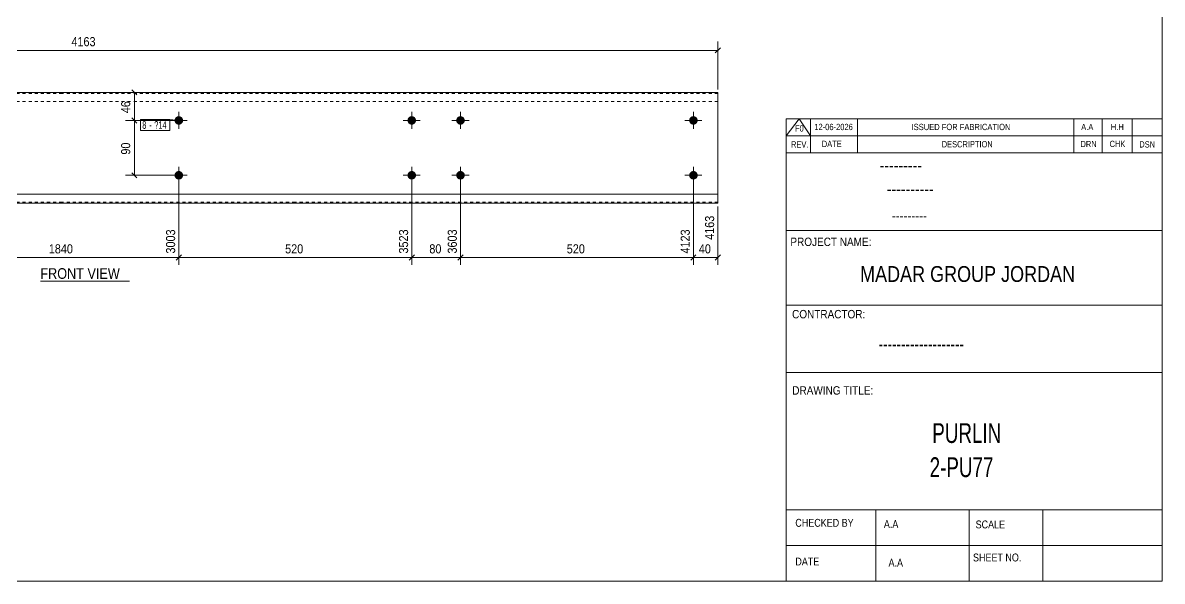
# Model space of a CAD drawing. Header units: millimetres. Extents: x 2 to 579, y 1 to 405.
# Drawn here: x 204.9 to 579, y 5 to 188.3 of the extents above; entities that cross this region are included whole.
import ezdxf

# ---------------------------------------------------------------- set-up
doc = ezdxf.new("R2010")
doc.units = ezdxf.units.MM
doc.linetypes.add('XKITLINE00', pattern=[0])
doc.linetypes.add('XKITLINE01', pattern=[4, 1, -1, 1, -1])
for name, color, linetype, lineweight in [('Bolt', 3, 'Continuous', 0), ('BoltMark', 7, 'Continuous', 0), ('Dimensions', 7, 'Continuous', 0), ('DrawingSheet', 5, 'Continuous', 0), ('OtherObjectType', 7, 'Continuous', 0), ('Part', 2, 'Continuous', 0)]:
    doc.layers.add(name, color=color, linetype=linetype, lineweight=lineweight)
doc.styles.add('@ARIAL_UNICODE_MS_BOLD', font='ARIAL.TTF')
doc.styles.add('ARIAL', font='ARIAL.TTF')
doc.styles.add('ARIAL_NARROW', font='ARIALN.TTF')
doc.styles.add('COMIC_SANS_MS_BOLD', font='COMICBD.TTF')
doc.styles.add('SWIS721_EX_BT', font='ARIAL.TTF')
doc.styles.add('SWISSE', font='ARIAL.TTF')

# ---------------------------------------------------------------- blocks, each defined once
blk = doc.blocks.new('*A3')
at = {"layer": 'Bolt'}
for points in [[(333.99, 156.2), (333.99, 156.17), (333.98, 156.13), (333.98, 156.1), (333.98, 156.06), (333.97, 156.03), (333.97, 156), (333.96, 155.96), (333.95, 155.93), (333.95, 155.9), (333.94, 155.86), (333.93, 155.83), (333.92, 155.8), (333.91, 155.76), (333.89, 155.73), (333.88, 155.7), (333.87, 155.67), (333.85, 155.64), (333.84, 155.61), (333.82, 155.58), (333.81, 155.55), (333.79, 155.52), (333.77, 155.49), (333.75, 155.46), (333.73, 155.43), (333.71, 155.4), (333.69, 155.37), (333.67, 155.35), (333.65, 155.32), (333.62, 155.3), (333.6, 155.27), (333.58, 155.25), (333.55, 155.22), (333.53, 155.2), (333.5, 155.18), (333.48, 155.15), (333.45, 155.13), (333.42, 155.11), (333.39, 155.09), (333.37, 155.07), (333.34, 155.05), (333.31, 155.03), (333.28, 155.02), (333.25, 155), (333.22, 154.99), (333.19, 154.97), (333.15, 154.96), (333.12, 154.94), (333.09, 154.93), (333.06, 154.92), (333.03, 154.91), (332.99, 154.9), (332.96, 154.89), (332.93, 154.88), (332.89, 154.87), (332.86, 154.86), (332.83, 154.86), (332.79, 154.85), (332.76, 154.85), (332.72, 154.84), (332.69, 154.84), (332.66, 154.84), (332.62, 154.84), (332.59, 154.84), (332.55, 154.84), (332.52, 154.84), (332.48, 154.84), (332.45, 154.84), (332.42, 154.85), (332.38, 154.85), (332.35, 154.86), (332.31, 154.86), (332.28, 154.87), (332.25, 154.88), (332.21, 154.89), (332.18, 154.9), (332.15, 154.91), (332.12, 154.92), (332.08, 154.93), (332.05, 154.94), (332.02, 154.96), (331.99, 154.97), (331.96, 154.99), (331.93, 155), (331.9, 155.02), (331.87, 155.03), (331.84, 155.05), (331.81, 155.07), (331.78, 155.09), (331.75, 155.11), (331.73, 155.13), (331.7, 155.15), (331.67, 155.18), (331.65, 155.2), (331.62, 155.22), (331.6, 155.25), (331.57, 155.27), (331.55, 155.3), (331.53, 155.32), (331.51, 155.35), (331.48, 155.37), (331.46, 155.4), (331.44, 155.43), (331.42, 155.46), (331.4, 155.49), (331.39, 155.52), (331.37, 155.55), (331.35, 155.58), (331.34, 155.61), (331.32, 155.64), (331.31, 155.67), (331.29, 155.7), (331.28, 155.73), (331.27, 155.76), (331.26, 155.8), (331.25, 155.83), (331.24, 155.86), (331.23, 155.9), (331.22, 155.93), (331.21, 155.96), (331.21, 156), (331.2, 156.03), (331.2, 156.06), (331.19, 156.1), (331.19, 156.13), (331.19, 156.17), (331.19, 156.2), (331.19, 156.24), (331.19, 156.27), (331.19, 156.3), (331.19, 156.34), (331.19, 156.37), (331.2, 156.41), (331.2, 156.44), (331.21, 156.48), (331.21, 156.51), (331.22, 156.54), (331.23, 156.58), (331.24, 156.61), (331.25, 156.64), (331.26, 156.67), (331.27, 156.71), (331.28, 156.74), (331.29, 156.77), (331.31, 156.8), (331.32, 156.83), (331.34, 156.87), (331.35, 156.9), (331.37, 156.93), (331.39, 156.96), (331.4, 156.98), (331.42, 157.01), (331.44, 157.04), (331.46, 157.07), (331.48, 157.1), (331.51, 157.12), (331.53, 157.15), (331.55, 157.18), (331.57, 157.2), (331.6, 157.23), (331.62, 157.25), (331.65, 157.27), (331.67, 157.3), (331.7, 157.32), (331.73, 157.34), (331.75, 157.36), (331.78, 157.38), (331.81, 157.4), (331.84, 157.42), (331.87, 157.44), (331.9, 157.45), (331.93, 157.47), (331.96, 157.49), (331.99, 157.5), (332.02, 157.52), (332.05, 157.53), (332.08, 157.54), (332.12, 157.55), (332.15, 157.57), (332.18, 157.58), (332.21, 157.59), (332.25, 157.59), (332.28, 157.6), (332.31, 157.61), (332.35, 157.62), (332.38, 157.62), (332.42, 157.63), (332.45, 157.63), (332.48, 157.63), (332.52, 157.63), (332.55, 157.64), (332.59, 157.64), (332.62, 157.64), (332.66, 157.63), (332.69, 157.63), (332.72, 157.63), (332.76, 157.63), (332.79, 157.62), (332.83, 157.62), (332.86, 157.61), (332.89, 157.6), (332.93, 157.59), (332.96, 157.59), (332.99, 157.58), (333.03, 157.57), (333.06, 157.55), (333.09, 157.54), (333.12, 157.53), (333.15, 157.52), (333.19, 157.5), (333.22, 157.49), (333.25, 157.47), (333.28, 157.45), (333.31, 157.44), (333.34, 157.42), (333.37, 157.4), (333.39, 157.38), (333.42, 157.36), (333.45, 157.34), (333.48, 157.32), (333.5, 157.3), (333.53, 157.27), (333.55, 157.25), (333.58, 157.23), (333.6, 157.2), (333.62, 157.18), (333.65, 157.15), (333.67, 157.12), (333.69, 157.1), (333.71, 157.07), (333.73, 157.04), (333.75, 157.01), (333.77, 156.98), (333.79, 156.96), (333.81, 156.93), (333.82, 156.9), (333.84, 156.87), (333.85, 156.83), (333.87, 156.8), (333.88, 156.77), (333.89, 156.74), (333.91, 156.71), (333.92, 156.67), (333.93, 156.64), (333.94, 156.61), (333.95, 156.58), (333.95, 156.54), (333.96, 156.51), (333.97, 156.48), (333.97, 156.44), (333.98, 156.41), (333.98, 156.37), (333.98, 156.34), (333.99, 156.3), (333.99, 156.27), (333.99, 156.24)], [(349.99, 156.2), (349.99, 156.17), (349.98, 156.13), (349.98, 156.1), (349.98, 156.06), (349.97, 156.03), (349.97, 156), (349.96, 155.96), (349.95, 155.93), (349.95, 155.9), (349.94, 155.86), (349.93, 155.83), (349.92, 155.8), (349.91, 155.76), (349.89, 155.73), (349.88, 155.7), (349.87, 155.67), (349.85, 155.64), (349.84, 155.61), (349.82, 155.58), (349.81, 155.55), (349.79, 155.52), (349.77, 155.49), (349.75, 155.46), (349.73, 155.43), (349.71, 155.4), (349.69, 155.37), (349.67, 155.35), (349.65, 155.32), (349.62, 155.3), (349.6, 155.27), (349.58, 155.25), (349.55, 155.22), (349.53, 155.2), (349.5, 155.18), (349.48, 155.15), (349.45, 155.13), (349.42, 155.11), (349.39, 155.09), (349.37, 155.07), (349.34, 155.05), (349.31, 155.03), (349.28, 155.02), (349.25, 155), (349.22, 154.99), (349.19, 154.97), (349.15, 154.96), (349.12, 154.94), (349.09, 154.93), (349.06, 154.92), (349.03, 154.91), (348.99, 154.9), (348.96, 154.89), (348.93, 154.88), (348.89, 154.87), (348.86, 154.86), (348.83, 154.86), (348.79, 154.85), (348.76, 154.85), (348.72, 154.84), (348.69, 154.84), (348.66, 154.84), (348.62, 154.84), (348.59, 154.84), (348.55, 154.84), (348.52, 154.84), (348.48, 154.84), (348.45, 154.84), (348.42, 154.85), (348.38, 154.85), (348.35, 154.86), (348.31, 154.86), (348.28, 154.87), (348.25, 154.88), (348.21, 154.89), (348.18, 154.9), (348.15, 154.91), (348.12, 154.92), (348.08, 154.93), (348.05, 154.94), (348.02, 154.96), (347.99, 154.97), (347.96, 154.99), (347.93, 155), (347.9, 155.02), (347.87, 155.03), (347.84, 155.05), (347.81, 155.07), (347.78, 155.09), (347.75, 155.11), (347.73, 155.13), (347.7, 155.15), (347.67, 155.18), (347.65, 155.2), (347.62, 155.22), (347.6, 155.25), (347.57, 155.27), (347.55, 155.3), (347.53, 155.32), (347.51, 155.35), (347.48, 155.37), (347.46, 155.4), (347.44, 155.43), (347.42, 155.46), (347.4, 155.49), (347.39, 155.52), (347.37, 155.55), (347.35, 155.58), (347.34, 155.61), (347.32, 155.64), (347.31, 155.67), (347.29, 155.7), (347.28, 155.73), (347.27, 155.76), (347.26, 155.8), (347.25, 155.83), (347.24, 155.86), (347.23, 155.9), (347.22, 155.93), (347.21, 155.96), (347.21, 156), (347.2, 156.03), (347.2, 156.06), (347.19, 156.1), (347.19, 156.13), (347.19, 156.17), (347.19, 156.2), (347.19, 156.24), (347.19, 156.27), (347.19, 156.3), (347.19, 156.34), (347.19, 156.37), (347.2, 156.41), (347.2, 156.44), (347.21, 156.48), (347.21, 156.51), (347.22, 156.54), (347.23, 156.58), (347.24, 156.61), (347.25, 156.64), (347.26, 156.67), (347.27, 156.71), (347.28, 156.74), (347.29, 156.77), (347.31, 156.8), (347.32, 156.83), (347.34, 156.87), (347.35, 156.9), (347.37, 156.93), (347.39, 156.96), (347.4, 156.98), (347.42, 157.01), (347.44, 157.04), (347.46, 157.07), (347.48, 157.1), (347.51, 157.12), (347.53, 157.15), (347.55, 157.18), (347.57, 157.2), (347.6, 157.23), (347.62, 157.25), (347.65, 157.27), (347.67, 157.3), (347.7, 157.32), (347.73, 157.34), (347.75, 157.36), (347.78, 157.38), (347.81, 157.4), (347.84, 157.42), (347.87, 157.44), (347.9, 157.45), (347.93, 157.47), (347.96, 157.49), (347.99, 157.5), (348.02, 157.52), (348.05, 157.53), (348.08, 157.54), (348.12, 157.55), (348.15, 157.57), (348.18, 157.58), (348.21, 157.59), (348.25, 157.59), (348.28, 157.6), (348.31, 157.61), (348.35, 157.62), (348.38, 157.62), (348.42, 157.63), (348.45, 157.63), (348.48, 157.63), (348.52, 157.63), (348.55, 157.64), (348.59, 157.64), (348.62, 157.64), (348.66, 157.63), (348.69, 157.63), (348.72, 157.63), (348.76, 157.63), (348.79, 157.62), (348.83, 157.62), (348.86, 157.61), (348.89, 157.6), (348.93, 157.59), (348.96, 157.59), (348.99, 157.58), (349.03, 157.57), (349.06, 157.55), (349.09, 157.54), (349.12, 157.53), (349.15, 157.52), (349.19, 157.5), (349.22, 157.49), (349.25, 157.47), (349.28, 157.45), (349.31, 157.44), (349.34, 157.42), (349.37, 157.4), (349.39, 157.38), (349.42, 157.36), (349.45, 157.34), (349.48, 157.32), (349.5, 157.3), (349.53, 157.27), (349.55, 157.25), (349.58, 157.23), (349.6, 157.2), (349.62, 157.18), (349.65, 157.15), (349.67, 157.12), (349.69, 157.1), (349.71, 157.07), (349.73, 157.04), (349.75, 157.01), (349.77, 156.98), (349.79, 156.96), (349.81, 156.93), (349.82, 156.9), (349.84, 156.87), (349.85, 156.83), (349.87, 156.8), (349.88, 156.77), (349.89, 156.74), (349.91, 156.71), (349.92, 156.67), (349.93, 156.64), (349.94, 156.61), (349.95, 156.58), (349.95, 156.54), (349.96, 156.51), (349.97, 156.48), (349.97, 156.44), (349.98, 156.41), (349.98, 156.37), (349.98, 156.34), (349.99, 156.3), (349.99, 156.27), (349.99, 156.24)], [(333.99, 138.2), (333.99, 138.17), (333.98, 138.13), (333.98, 138.1), (333.98, 138.06), (333.97, 138.03), (333.97, 138), (333.96, 137.96), (333.95, 137.93), (333.95, 137.9), (333.94, 137.86), (333.93, 137.83), (333.92, 137.8), (333.91, 137.76), (333.89, 137.73), (333.88, 137.7), (333.87, 137.67), (333.85, 137.64), (333.84, 137.61), (333.82, 137.58), (333.81, 137.55), (333.79, 137.52), (333.77, 137.49), (333.75, 137.46), (333.73, 137.43), (333.71, 137.4), (333.69, 137.37), (333.67, 137.35), (333.65, 137.32), (333.62, 137.3), (333.6, 137.27), (333.58, 137.25), (333.55, 137.22), (333.53, 137.2), (333.5, 137.18), (333.48, 137.15), (333.45, 137.13), (333.42, 137.11), (333.39, 137.09), (333.37, 137.07), (333.34, 137.05), (333.31, 137.03), (333.28, 137.02), (333.25, 137), (333.22, 136.99), (333.19, 136.97), (333.15, 136.96), (333.12, 136.94), (333.09, 136.93), (333.06, 136.92), (333.03, 136.91), (332.99, 136.9), (332.96, 136.89), (332.93, 136.88), (332.89, 136.87), (332.86, 136.86), (332.83, 136.86), (332.79, 136.85), (332.76, 136.85), (332.72, 136.84), (332.69, 136.84), (332.66, 136.84), (332.62, 136.84), (332.59, 136.84), (332.55, 136.84), (332.52, 136.84), (332.48, 136.84), (332.45, 136.84), (332.42, 136.85), (332.38, 136.85), (332.35, 136.86), (332.31, 136.86), (332.28, 136.87), (332.25, 136.88), (332.21, 136.89), (332.18, 136.9), (332.15, 136.91), (332.12, 136.92), (332.08, 136.93), (332.05, 136.94), (332.02, 136.96), (331.99, 136.97), (331.96, 136.99), (331.93, 137), (331.9, 137.02), (331.87, 137.03), (331.84, 137.05), (331.81, 137.07), (331.78, 137.09), (331.75, 137.11), (331.73, 137.13), (331.7, 137.15), (331.67, 137.18), (331.65, 137.2), (331.62, 137.22), (331.6, 137.25), (331.57, 137.27), (331.55, 137.3), (331.53, 137.32), (331.51, 137.35), (331.48, 137.37), (331.46, 137.4), (331.44, 137.43), (331.42, 137.46), (331.4, 137.49), (331.39, 137.52), (331.37, 137.55), (331.35, 137.58), (331.34, 137.61), (331.32, 137.64), (331.31, 137.67), (331.29, 137.7), (331.28, 137.73), (331.27, 137.76), (331.26, 137.8), (331.25, 137.83), (331.24, 137.86), (331.23, 137.9), (331.22, 137.93), (331.21, 137.96), (331.21, 138), (331.2, 138.03), (331.2, 138.06), (331.19, 138.1), (331.19, 138.13), (331.19, 138.17), (331.19, 138.2), (331.19, 138.24), (331.19, 138.27), (331.19, 138.3), (331.19, 138.34), (331.19, 138.37), (331.2, 138.41), (331.2, 138.44), (331.21, 138.48), (331.21, 138.51), (331.22, 138.54), (331.23, 138.58), (331.24, 138.61), (331.25, 138.64), (331.26, 138.67), (331.27, 138.71), (331.28, 138.74), (331.29, 138.77), (331.31, 138.8), (331.32, 138.83), (331.34, 138.87), (331.35, 138.9), (331.37, 138.93), (331.39, 138.96), (331.4, 138.98), (331.42, 139.01), (331.44, 139.04), (331.46, 139.07), (331.48, 139.1), (331.51, 139.12), (331.53, 139.15), (331.55, 139.18), (331.57, 139.2), (331.6, 139.23), (331.62, 139.25), (331.65, 139.27), (331.67, 139.3), (331.7, 139.32), (331.73, 139.34), (331.75, 139.36), (331.78, 139.38), (331.81, 139.4), (331.84, 139.42), (331.87, 139.44), (331.9, 139.45), (331.93, 139.47), (331.96, 139.49), (331.99, 139.5), (332.02, 139.52), (332.05, 139.53), (332.08, 139.54), (332.12, 139.55), (332.15, 139.57), (332.18, 139.58), (332.21, 139.59), (332.25, 139.59), (332.28, 139.6), (332.31, 139.61), (332.35, 139.62), (332.38, 139.62), (332.42, 139.63), (332.45, 139.63), (332.48, 139.63), (332.52, 139.63), (332.55, 139.64), (332.59, 139.64), (332.62, 139.64), (332.66, 139.63), (332.69, 139.63), (332.72, 139.63), (332.76, 139.63), (332.79, 139.62), (332.83, 139.62), (332.86, 139.61), (332.89, 139.6), (332.93, 139.59), (332.96, 139.59), (332.99, 139.58), (333.03, 139.57), (333.06, 139.55), (333.09, 139.54), (333.12, 139.53), (333.15, 139.52), (333.19, 139.5), (333.22, 139.49), (333.25, 139.47), (333.28, 139.45), (333.31, 139.44), (333.34, 139.42), (333.37, 139.4), (333.39, 139.38), (333.42, 139.36), (333.45, 139.34), (333.48, 139.32), (333.5, 139.3), (333.53, 139.27), (333.55, 139.25), (333.58, 139.23), (333.6, 139.2), (333.62, 139.18), (333.65, 139.15), (333.67, 139.12), (333.69, 139.1), (333.71, 139.07), (333.73, 139.04), (333.75, 139.01), (333.77, 138.98), (333.79, 138.96), (333.81, 138.93), (333.82, 138.9), (333.84, 138.87), (333.85, 138.83), (333.87, 138.8), (333.88, 138.77), (333.89, 138.74), (333.91, 138.71), (333.92, 138.67), (333.93, 138.64), (333.94, 138.61), (333.95, 138.58), (333.95, 138.54), (333.96, 138.51), (333.97, 138.48), (333.97, 138.44), (333.98, 138.41), (333.98, 138.37), (333.98, 138.34), (333.99, 138.3), (333.99, 138.27), (333.99, 138.24)], [(349.99, 138.2), (349.99, 138.17), (349.98, 138.13), (349.98, 138.1), (349.98, 138.06), (349.97, 138.03), (349.97, 138), (349.96, 137.96), (349.95, 137.93), (349.95, 137.9), (349.94, 137.86), (349.93, 137.83), (349.92, 137.8), (349.91, 137.76), (349.89, 137.73), (349.88, 137.7), (349.87, 137.67), (349.85, 137.64), (349.84, 137.61), (349.82, 137.58), (349.81, 137.55), (349.79, 137.52), (349.77, 137.49), (349.75, 137.46), (349.73, 137.43), (349.71, 137.4), (349.69, 137.37), (349.67, 137.35), (349.65, 137.32), (349.62, 137.3), (349.6, 137.27), (349.58, 137.25), (349.55, 137.22), (349.53, 137.2), (349.5, 137.18), (349.48, 137.15), (349.45, 137.13), (349.42, 137.11), (349.39, 137.09), (349.37, 137.07), (349.34, 137.05), (349.31, 137.03), (349.28, 137.02), (349.25, 137), (349.22, 136.99), (349.19, 136.97), (349.15, 136.96), (349.12, 136.94), (349.09, 136.93), (349.06, 136.92), (349.03, 136.91), (348.99, 136.9), (348.96, 136.89), (348.93, 136.88), (348.89, 136.87), (348.86, 136.86), (348.83, 136.86), (348.79, 136.85), (348.76, 136.85), (348.72, 136.84), (348.69, 136.84), (348.66, 136.84), (348.62, 136.84), (348.59, 136.84), (348.55, 136.84), (348.52, 136.84), (348.48, 136.84), (348.45, 136.84), (348.42, 136.85), (348.38, 136.85), (348.35, 136.86), (348.31, 136.86), (348.28, 136.87), (348.25, 136.88), (348.21, 136.89), (348.18, 136.9), (348.15, 136.91), (348.12, 136.92), (348.08, 136.93), (348.05, 136.94), (348.02, 136.96), (347.99, 136.97), (347.96, 136.99), (347.93, 137), (347.9, 137.02), (347.87, 137.03), (347.84, 137.05), (347.81, 137.07), (347.78, 137.09), (347.75, 137.11), (347.73, 137.13), (347.7, 137.15), (347.67, 137.18), (347.65, 137.2), (347.62, 137.22), (347.6, 137.25), (347.57, 137.27), (347.55, 137.3), (347.53, 137.32), (347.51, 137.35), (347.48, 137.37), (347.46, 137.4), (347.44, 137.43), (347.42, 137.46), (347.4, 137.49), (347.39, 137.52), (347.37, 137.55), (347.35, 137.58), (347.34, 137.61), (347.32, 137.64), (347.31, 137.67), (347.29, 137.7), (347.28, 137.73), (347.27, 137.76), (347.26, 137.8), (347.25, 137.83), (347.24, 137.86), (347.23, 137.9), (347.22, 137.93), (347.21, 137.96), (347.21, 138), (347.2, 138.03), (347.2, 138.06), (347.19, 138.1), (347.19, 138.13), (347.19, 138.17), (347.19, 138.2), (347.19, 138.24), (347.19, 138.27), (347.19, 138.3), (347.19, 138.34), (347.19, 138.37), (347.2, 138.41), (347.2, 138.44), (347.21, 138.48), (347.21, 138.51), (347.22, 138.54), (347.23, 138.58), (347.24, 138.61), (347.25, 138.64), (347.26, 138.67), (347.27, 138.71), (347.28, 138.74), (347.29, 138.77), (347.31, 138.8), (347.32, 138.83), (347.34, 138.87), (347.35, 138.9), (347.37, 138.93), (347.39, 138.96), (347.4, 138.98), (347.42, 139.01), (347.44, 139.04), (347.46, 139.07), (347.48, 139.1), (347.51, 139.12), (347.53, 139.15), (347.55, 139.18), (347.57, 139.2), (347.6, 139.23), (347.62, 139.25), (347.65, 139.27), (347.67, 139.3), (347.7, 139.32), (347.73, 139.34), (347.75, 139.36), (347.78, 139.38), (347.81, 139.4), (347.84, 139.42), (347.87, 139.44), (347.9, 139.45), (347.93, 139.47), (347.96, 139.49), (347.99, 139.5), (348.02, 139.52), (348.05, 139.53), (348.08, 139.54), (348.12, 139.55), (348.15, 139.57), (348.18, 139.58), (348.21, 139.59), (348.25, 139.59), (348.28, 139.6), (348.31, 139.61), (348.35, 139.62), (348.38, 139.62), (348.42, 139.63), (348.45, 139.63), (348.48, 139.63), (348.52, 139.63), (348.55, 139.64), (348.59, 139.64), (348.62, 139.64), (348.66, 139.63), (348.69, 139.63), (348.72, 139.63), (348.76, 139.63), (348.79, 139.62), (348.83, 139.62), (348.86, 139.61), (348.89, 139.6), (348.93, 139.59), (348.96, 139.59), (348.99, 139.58), (349.03, 139.57), (349.06, 139.55), (349.09, 139.54), (349.12, 139.53), (349.15, 139.52), (349.19, 139.5), (349.22, 139.49), (349.25, 139.47), (349.28, 139.45), (349.31, 139.44), (349.34, 139.42), (349.37, 139.4), (349.39, 139.38), (349.42, 139.36), (349.45, 139.34), (349.48, 139.32), (349.5, 139.3), (349.53, 139.27), (349.55, 139.25), (349.58, 139.23), (349.6, 139.2), (349.62, 139.18), (349.65, 139.15), (349.67, 139.12), (349.69, 139.1), (349.71, 139.07), (349.73, 139.04), (349.75, 139.01), (349.77, 138.98), (349.79, 138.96), (349.81, 138.93), (349.82, 138.9), (349.84, 138.87), (349.85, 138.83), (349.87, 138.8), (349.88, 138.77), (349.89, 138.74), (349.91, 138.71), (349.92, 138.67), (349.93, 138.64), (349.94, 138.61), (349.95, 138.58), (349.95, 138.54), (349.96, 138.51), (349.97, 138.48), (349.97, 138.44), (349.98, 138.41), (349.98, 138.37), (349.98, 138.34), (349.99, 138.3), (349.99, 138.27), (349.99, 138.24)]]:
    blk.add_hatch(color=3, dxfattribs=at).paths.add_polyline_path(points, flags=17)
at = {"layer": 'Bolt', "color": 3, "linetype": 'XKITLINE00', "lineweight": 0}
for p, q in [((332.59, 159.04), (332.59, 153.44)), ((348.59, 159.04), (348.59, 153.44)), ((335.39, 156.24), (329.79, 156.24)), ((351.39, 156.24), (345.79, 156.24)), ((332.59, 141.04), (332.59, 135.44)), ((348.59, 141.04), (348.59, 135.44)), ((335.39, 138.24), (329.79, 138.24)), ((351.39, 138.24), (345.79, 138.24))]:
    blk.add_line(p, q, dxfattribs=at)
blk = doc.blocks.new('*A4')
at = {"layer": 'Bolt'}
for points in [[(257.5, 156.2), (257.5, 156.17), (257.5, 156.13), (257.49, 156.1), (257.49, 156.06), (257.48, 156.03), (257.48, 156), (257.47, 155.96), (257.47, 155.93), (257.46, 155.9), (257.45, 155.86), (257.44, 155.83), (257.43, 155.8), (257.42, 155.76), (257.41, 155.73), (257.39, 155.7), (257.38, 155.67), (257.37, 155.64), (257.35, 155.61), (257.33, 155.58), (257.32, 155.55), (257.3, 155.52), (257.28, 155.49), (257.26, 155.46), (257.24, 155.43), (257.22, 155.4), (257.2, 155.37), (257.18, 155.35), (257.16, 155.32), (257.14, 155.3), (257.11, 155.27), (257.09, 155.25), (257.07, 155.22), (257.04, 155.2), (257.01, 155.18), (256.99, 155.15), (256.96, 155.13), (256.93, 155.11), (256.91, 155.09), (256.88, 155.07), (256.85, 155.05), (256.82, 155.03), (256.79, 155.02), (256.76, 155), (256.73, 154.99), (256.7, 154.97), (256.67, 154.96), (256.64, 154.94), (256.6, 154.93), (256.57, 154.92), (256.54, 154.91), (256.51, 154.9), (256.47, 154.89), (256.44, 154.88), (256.41, 154.87), (256.37, 154.86), (256.34, 154.86), (256.31, 154.85), (256.27, 154.85), (256.24, 154.84), (256.2, 154.84), (256.17, 154.84), (256.13, 154.84), (256.1, 154.84), (256.07, 154.84), (256.03, 154.84), (256, 154.84), (255.96, 154.84), (255.93, 154.85), (255.89, 154.85), (255.86, 154.86), (255.83, 154.86), (255.79, 154.87), (255.76, 154.88), (255.73, 154.89), (255.69, 154.9), (255.66, 154.91), (255.63, 154.92), (255.6, 154.93), (255.56, 154.94), (255.53, 154.96), (255.5, 154.97), (255.47, 154.99), (255.44, 155), (255.41, 155.02), (255.38, 155.03), (255.35, 155.05), (255.32, 155.07), (255.29, 155.09), (255.27, 155.11), (255.24, 155.13), (255.21, 155.15), (255.19, 155.18), (255.16, 155.2), (255.13, 155.22), (255.11, 155.25), (255.09, 155.27), (255.06, 155.3), (255.04, 155.32), (255.02, 155.35), (255, 155.37), (254.98, 155.4), (254.96, 155.43), (254.94, 155.46), (254.92, 155.49), (254.9, 155.52), (254.88, 155.55), (254.86, 155.58), (254.85, 155.61), (254.83, 155.64), (254.82, 155.67), (254.81, 155.7), (254.79, 155.73), (254.78, 155.76), (254.77, 155.8), (254.76, 155.83), (254.75, 155.86), (254.74, 155.9), (254.73, 155.93), (254.73, 155.96), (254.72, 156), (254.71, 156.03), (254.71, 156.06), (254.71, 156.1), (254.7, 156.13), (254.7, 156.17), (254.7, 156.2), (254.7, 156.24), (254.7, 156.27), (254.7, 156.3), (254.7, 156.34), (254.71, 156.37), (254.71, 156.41), (254.71, 156.44), (254.72, 156.48), (254.73, 156.51), (254.73, 156.54), (254.74, 156.58), (254.75, 156.61), (254.76, 156.64), (254.77, 156.67), (254.78, 156.71), (254.79, 156.74), (254.81, 156.77), (254.82, 156.8), (254.83, 156.83), (254.85, 156.87), (254.86, 156.9), (254.88, 156.93), (254.9, 156.96), (254.92, 156.98), (254.94, 157.01), (254.96, 157.04), (254.98, 157.07), (255, 157.1), (255.02, 157.12), (255.04, 157.15), (255.06, 157.18), (255.09, 157.2), (255.11, 157.23), (255.13, 157.25), (255.16, 157.27), (255.19, 157.3), (255.21, 157.32), (255.24, 157.34), (255.27, 157.36), (255.29, 157.38), (255.32, 157.4), (255.35, 157.42), (255.38, 157.44), (255.41, 157.45), (255.44, 157.47), (255.47, 157.49), (255.5, 157.5), (255.53, 157.52), (255.56, 157.53), (255.6, 157.54), (255.63, 157.55), (255.66, 157.57), (255.69, 157.58), (255.73, 157.59), (255.76, 157.59), (255.79, 157.6), (255.83, 157.61), (255.86, 157.62), (255.89, 157.62), (255.93, 157.63), (255.96, 157.63), (256, 157.63), (256.03, 157.63), (256.07, 157.64), (256.1, 157.64), (256.13, 157.64), (256.17, 157.63), (256.2, 157.63), (256.24, 157.63), (256.27, 157.63), (256.31, 157.62), (256.34, 157.62), (256.37, 157.61), (256.41, 157.6), (256.44, 157.59), (256.47, 157.59), (256.51, 157.58), (256.54, 157.57), (256.57, 157.55), (256.6, 157.54), (256.64, 157.53), (256.67, 157.52), (256.7, 157.5), (256.73, 157.49), (256.76, 157.47), (256.79, 157.45), (256.82, 157.44), (256.85, 157.42), (256.88, 157.4), (256.91, 157.38), (256.93, 157.36), (256.96, 157.34), (256.99, 157.32), (257.01, 157.3), (257.04, 157.27), (257.07, 157.25), (257.09, 157.23), (257.11, 157.2), (257.14, 157.18), (257.16, 157.15), (257.18, 157.12), (257.2, 157.1), (257.22, 157.07), (257.24, 157.04), (257.26, 157.01), (257.28, 156.98), (257.3, 156.96), (257.32, 156.93), (257.33, 156.9), (257.35, 156.87), (257.37, 156.83), (257.38, 156.8), (257.39, 156.77), (257.41, 156.74), (257.42, 156.71), (257.43, 156.67), (257.44, 156.64), (257.45, 156.61), (257.46, 156.58), (257.47, 156.54), (257.47, 156.51), (257.48, 156.48), (257.48, 156.44), (257.49, 156.41), (257.49, 156.37), (257.5, 156.34), (257.5, 156.3), (257.5, 156.27), (257.5, 156.24)], [(426.47, 156.2), (426.47, 156.17), (426.47, 156.13), (426.47, 156.1), (426.46, 156.06), (426.46, 156.03), (426.45, 156), (426.45, 155.96), (426.44, 155.93), (426.43, 155.9), (426.42, 155.86), (426.42, 155.83), (426.4, 155.8), (426.39, 155.76), (426.38, 155.73), (426.37, 155.7), (426.36, 155.67), (426.34, 155.64), (426.33, 155.61), (426.31, 155.58), (426.29, 155.55), (426.28, 155.52), (426.26, 155.49), (426.24, 155.46), (426.22, 155.43), (426.2, 155.4), (426.18, 155.37), (426.16, 155.35), (426.14, 155.32), (426.11, 155.3), (426.09, 155.27), (426.07, 155.25), (426.04, 155.22), (426.02, 155.2), (425.99, 155.18), (425.96, 155.15), (425.94, 155.13), (425.91, 155.11), (425.88, 155.09), (425.85, 155.07), (425.82, 155.05), (425.8, 155.03), (425.77, 155.02), (425.74, 155), (425.7, 154.99), (425.67, 154.97), (425.64, 154.96), (425.61, 154.94), (425.58, 154.93), (425.55, 154.92), (425.51, 154.91), (425.48, 154.9), (425.45, 154.89), (425.42, 154.88), (425.38, 154.87), (425.35, 154.86), (425.31, 154.86), (425.28, 154.85), (425.25, 154.85), (425.21, 154.84), (425.18, 154.84), (425.14, 154.84), (425.11, 154.84), (425.08, 154.84), (425.04, 154.84), (425.01, 154.84), (424.97, 154.84), (424.94, 154.84), (424.9, 154.85), (424.87, 154.85), (424.84, 154.86), (424.8, 154.86), (424.77, 154.87), (424.74, 154.88), (424.7, 154.89), (424.67, 154.9), (424.64, 154.91), (424.6, 154.92), (424.57, 154.93), (424.54, 154.94), (424.51, 154.96), (424.48, 154.97), (424.45, 154.99), (424.42, 155), (424.39, 155.02), (424.36, 155.03), (424.33, 155.05), (424.3, 155.07), (424.27, 155.09), (424.24, 155.11), (424.21, 155.13), (424.19, 155.15), (424.16, 155.18), (424.14, 155.2), (424.11, 155.22), (424.09, 155.25), (424.06, 155.27), (424.04, 155.3), (424.02, 155.32), (423.99, 155.35), (423.97, 155.37), (423.95, 155.4), (423.93, 155.43), (423.91, 155.46), (423.89, 155.49), (423.87, 155.52), (423.86, 155.55), (423.84, 155.58), (423.82, 155.61), (423.81, 155.64), (423.8, 155.67), (423.78, 155.7), (423.77, 155.73), (423.76, 155.76), (423.75, 155.8), (423.74, 155.83), (423.73, 155.86), (423.72, 155.9), (423.71, 155.93), (423.7, 155.96), (423.7, 156), (423.69, 156.03), (423.69, 156.06), (423.68, 156.1), (423.68, 156.13), (423.68, 156.17), (423.68, 156.2), (423.68, 156.24), (423.68, 156.27), (423.68, 156.3), (423.68, 156.34), (423.68, 156.37), (423.69, 156.41), (423.69, 156.44), (423.7, 156.48), (423.7, 156.51), (423.71, 156.54), (423.72, 156.58), (423.73, 156.61), (423.74, 156.64), (423.75, 156.67), (423.76, 156.71), (423.77, 156.74), (423.78, 156.77), (423.8, 156.8), (423.81, 156.83), (423.82, 156.87), (423.84, 156.9), (423.86, 156.93), (423.87, 156.96), (423.89, 156.98), (423.91, 157.01), (423.93, 157.04), (423.95, 157.07), (423.97, 157.1), (423.99, 157.12), (424.02, 157.15), (424.04, 157.18), (424.06, 157.2), (424.09, 157.23), (424.11, 157.25), (424.14, 157.27), (424.16, 157.3), (424.19, 157.32), (424.21, 157.34), (424.24, 157.36), (424.27, 157.38), (424.3, 157.4), (424.33, 157.42), (424.36, 157.44), (424.39, 157.45), (424.42, 157.47), (424.45, 157.49), (424.48, 157.5), (424.51, 157.52), (424.54, 157.53), (424.57, 157.54), (424.6, 157.55), (424.64, 157.57), (424.67, 157.58), (424.7, 157.59), (424.74, 157.59), (424.77, 157.6), (424.8, 157.61), (424.84, 157.62), (424.87, 157.62), (424.9, 157.63), (424.94, 157.63), (424.97, 157.63), (425.01, 157.63), (425.04, 157.64), (425.08, 157.64), (425.11, 157.64), (425.14, 157.63), (425.18, 157.63), (425.21, 157.63), (425.25, 157.63), (425.28, 157.62), (425.31, 157.62), (425.35, 157.61), (425.38, 157.6), (425.42, 157.59), (425.45, 157.59), (425.48, 157.58), (425.51, 157.57), (425.55, 157.55), (425.58, 157.54), (425.61, 157.53), (425.64, 157.52), (425.67, 157.5), (425.7, 157.49), (425.74, 157.47), (425.77, 157.45), (425.8, 157.44), (425.82, 157.42), (425.85, 157.4), (425.88, 157.38), (425.91, 157.36), (425.94, 157.34), (425.96, 157.32), (425.99, 157.3), (426.02, 157.27), (426.04, 157.25), (426.07, 157.23), (426.09, 157.2), (426.11, 157.18), (426.14, 157.15), (426.16, 157.12), (426.18, 157.1), (426.2, 157.07), (426.22, 157.04), (426.24, 157.01), (426.26, 156.98), (426.28, 156.96), (426.29, 156.93), (426.31, 156.9), (426.33, 156.87), (426.34, 156.83), (426.36, 156.8), (426.37, 156.77), (426.38, 156.74), (426.39, 156.71), (426.4, 156.67), (426.42, 156.64), (426.42, 156.61), (426.43, 156.58), (426.44, 156.54), (426.45, 156.51), (426.45, 156.48), (426.46, 156.44), (426.46, 156.41), (426.47, 156.37), (426.47, 156.34), (426.47, 156.3), (426.47, 156.27), (426.48, 156.24)], [(257.5, 138.2), (257.5, 138.17), (257.5, 138.13), (257.49, 138.1), (257.49, 138.06), (257.48, 138.03), (257.48, 138), (257.47, 137.96), (257.47, 137.93), (257.46, 137.9), (257.45, 137.86), (257.44, 137.83), (257.43, 137.8), (257.42, 137.76), (257.41, 137.73), (257.39, 137.7), (257.38, 137.67), (257.37, 137.64), (257.35, 137.61), (257.33, 137.58), (257.32, 137.55), (257.3, 137.52), (257.28, 137.49), (257.26, 137.46), (257.24, 137.43), (257.22, 137.4), (257.2, 137.37), (257.18, 137.35), (257.16, 137.32), (257.14, 137.3), (257.11, 137.27), (257.09, 137.25), (257.07, 137.22), (257.04, 137.2), (257.01, 137.18), (256.99, 137.15), (256.96, 137.13), (256.93, 137.11), (256.91, 137.09), (256.88, 137.07), (256.85, 137.05), (256.82, 137.03), (256.79, 137.02), (256.76, 137), (256.73, 136.99), (256.7, 136.97), (256.67, 136.96), (256.64, 136.94), (256.6, 136.93), (256.57, 136.92), (256.54, 136.91), (256.51, 136.9), (256.47, 136.89), (256.44, 136.88), (256.41, 136.87), (256.37, 136.86), (256.34, 136.86), (256.31, 136.85), (256.27, 136.85), (256.24, 136.84), (256.2, 136.84), (256.17, 136.84), (256.13, 136.84), (256.1, 136.84), (256.07, 136.84), (256.03, 136.84), (256, 136.84), (255.96, 136.84), (255.93, 136.85), (255.89, 136.85), (255.86, 136.86), (255.83, 136.86), (255.79, 136.87), (255.76, 136.88), (255.73, 136.89), (255.69, 136.9), (255.66, 136.91), (255.63, 136.92), (255.6, 136.93), (255.56, 136.94), (255.53, 136.96), (255.5, 136.97), (255.47, 136.99), (255.44, 137), (255.41, 137.02), (255.38, 137.03), (255.35, 137.05), (255.32, 137.07), (255.29, 137.09), (255.27, 137.11), (255.24, 137.13), (255.21, 137.15), (255.19, 137.18), (255.16, 137.2), (255.13, 137.22), (255.11, 137.25), (255.09, 137.27), (255.06, 137.3), (255.04, 137.32), (255.02, 137.35), (255, 137.37), (254.98, 137.4), (254.96, 137.43), (254.94, 137.46), (254.92, 137.49), (254.9, 137.52), (254.88, 137.55), (254.86, 137.58), (254.85, 137.61), (254.83, 137.64), (254.82, 137.67), (254.81, 137.7), (254.79, 137.73), (254.78, 137.76), (254.77, 137.8), (254.76, 137.83), (254.75, 137.86), (254.74, 137.9), (254.73, 137.93), (254.73, 137.96), (254.72, 138), (254.71, 138.03), (254.71, 138.06), (254.71, 138.1), (254.7, 138.13), (254.7, 138.17), (254.7, 138.2), (254.7, 138.24), (254.7, 138.27), (254.7, 138.3), (254.7, 138.34), (254.71, 138.37), (254.71, 138.41), (254.71, 138.44), (254.72, 138.48), (254.73, 138.51), (254.73, 138.54), (254.74, 138.58), (254.75, 138.61), (254.76, 138.64), (254.77, 138.67), (254.78, 138.71), (254.79, 138.74), (254.81, 138.77), (254.82, 138.8), (254.83, 138.83), (254.85, 138.87), (254.86, 138.9), (254.88, 138.93), (254.9, 138.96), (254.92, 138.98), (254.94, 139.01), (254.96, 139.04), (254.98, 139.07), (255, 139.1), (255.02, 139.12), (255.04, 139.15), (255.06, 139.18), (255.09, 139.2), (255.11, 139.23), (255.13, 139.25), (255.16, 139.27), (255.19, 139.3), (255.21, 139.32), (255.24, 139.34), (255.27, 139.36), (255.29, 139.38), (255.32, 139.4), (255.35, 139.42), (255.38, 139.44), (255.41, 139.45), (255.44, 139.47), (255.47, 139.49), (255.5, 139.5), (255.53, 139.52), (255.56, 139.53), (255.6, 139.54), (255.63, 139.55), (255.66, 139.57), (255.69, 139.58), (255.73, 139.59), (255.76, 139.59), (255.79, 139.6), (255.83, 139.61), (255.86, 139.62), (255.89, 139.62), (255.93, 139.63), (255.96, 139.63), (256, 139.63), (256.03, 139.63), (256.07, 139.64), (256.1, 139.64), (256.13, 139.64), (256.17, 139.63), (256.2, 139.63), (256.24, 139.63), (256.27, 139.63), (256.31, 139.62), (256.34, 139.62), (256.37, 139.61), (256.41, 139.6), (256.44, 139.59), (256.47, 139.59), (256.51, 139.58), (256.54, 139.57), (256.57, 139.55), (256.6, 139.54), (256.64, 139.53), (256.67, 139.52), (256.7, 139.5), (256.73, 139.49), (256.76, 139.47), (256.79, 139.45), (256.82, 139.44), (256.85, 139.42), (256.88, 139.4), (256.91, 139.38), (256.93, 139.36), (256.96, 139.34), (256.99, 139.32), (257.01, 139.3), (257.04, 139.27), (257.07, 139.25), (257.09, 139.23), (257.11, 139.2), (257.14, 139.18), (257.16, 139.15), (257.18, 139.12), (257.2, 139.1), (257.22, 139.07), (257.24, 139.04), (257.26, 139.01), (257.28, 138.98), (257.3, 138.96), (257.32, 138.93), (257.33, 138.9), (257.35, 138.87), (257.37, 138.83), (257.38, 138.8), (257.39, 138.77), (257.41, 138.74), (257.42, 138.71), (257.43, 138.67), (257.44, 138.64), (257.45, 138.61), (257.46, 138.58), (257.47, 138.54), (257.47, 138.51), (257.48, 138.48), (257.48, 138.44), (257.49, 138.41), (257.49, 138.37), (257.5, 138.34), (257.5, 138.3), (257.5, 138.27), (257.5, 138.24)], [(426.47, 138.2), (426.47, 138.17), (426.47, 138.13), (426.47, 138.1), (426.46, 138.06), (426.46, 138.03), (426.45, 138), (426.45, 137.96), (426.44, 137.93), (426.43, 137.9), (426.42, 137.86), (426.42, 137.83), (426.4, 137.8), (426.39, 137.76), (426.38, 137.73), (426.37, 137.7), (426.36, 137.67), (426.34, 137.64), (426.33, 137.61), (426.31, 137.58), (426.29, 137.55), (426.28, 137.52), (426.26, 137.49), (426.24, 137.46), (426.22, 137.43), (426.2, 137.4), (426.18, 137.37), (426.16, 137.35), (426.14, 137.32), (426.11, 137.3), (426.09, 137.27), (426.07, 137.25), (426.04, 137.22), (426.02, 137.2), (425.99, 137.18), (425.96, 137.15), (425.94, 137.13), (425.91, 137.11), (425.88, 137.09), (425.85, 137.07), (425.82, 137.05), (425.8, 137.03), (425.77, 137.02), (425.74, 137), (425.7, 136.99), (425.67, 136.97), (425.64, 136.96), (425.61, 136.94), (425.58, 136.93), (425.55, 136.92), (425.51, 136.91), (425.48, 136.9), (425.45, 136.89), (425.42, 136.88), (425.38, 136.87), (425.35, 136.86), (425.31, 136.86), (425.28, 136.85), (425.25, 136.85), (425.21, 136.84), (425.18, 136.84), (425.14, 136.84), (425.11, 136.84), (425.08, 136.84), (425.04, 136.84), (425.01, 136.84), (424.97, 136.84), (424.94, 136.84), (424.9, 136.85), (424.87, 136.85), (424.84, 136.86), (424.8, 136.86), (424.77, 136.87), (424.74, 136.88), (424.7, 136.89), (424.67, 136.9), (424.64, 136.91), (424.6, 136.92), (424.57, 136.93), (424.54, 136.94), (424.51, 136.96), (424.48, 136.97), (424.45, 136.99), (424.42, 137), (424.39, 137.02), (424.36, 137.03), (424.33, 137.05), (424.3, 137.07), (424.27, 137.09), (424.24, 137.11), (424.21, 137.13), (424.19, 137.15), (424.16, 137.18), (424.14, 137.2), (424.11, 137.22), (424.09, 137.25), (424.06, 137.27), (424.04, 137.3), (424.02, 137.32), (423.99, 137.35), (423.97, 137.37), (423.95, 137.4), (423.93, 137.43), (423.91, 137.46), (423.89, 137.49), (423.87, 137.52), (423.86, 137.55), (423.84, 137.58), (423.82, 137.61), (423.81, 137.64), (423.8, 137.67), (423.78, 137.7), (423.77, 137.73), (423.76, 137.76), (423.75, 137.8), (423.74, 137.83), (423.73, 137.86), (423.72, 137.9), (423.71, 137.93), (423.7, 137.96), (423.7, 138), (423.69, 138.03), (423.69, 138.06), (423.68, 138.1), (423.68, 138.13), (423.68, 138.17), (423.68, 138.2), (423.68, 138.24), (423.68, 138.27), (423.68, 138.3), (423.68, 138.34), (423.68, 138.37), (423.69, 138.41), (423.69, 138.44), (423.7, 138.48), (423.7, 138.51), (423.71, 138.54), (423.72, 138.58), (423.73, 138.61), (423.74, 138.64), (423.75, 138.67), (423.76, 138.71), (423.77, 138.74), (423.78, 138.77), (423.8, 138.8), (423.81, 138.83), (423.82, 138.87), (423.84, 138.9), (423.86, 138.93), (423.87, 138.96), (423.89, 138.98), (423.91, 139.01), (423.93, 139.04), (423.95, 139.07), (423.97, 139.1), (423.99, 139.12), (424.02, 139.15), (424.04, 139.18), (424.06, 139.2), (424.09, 139.23), (424.11, 139.25), (424.14, 139.27), (424.16, 139.3), (424.19, 139.32), (424.21, 139.34), (424.24, 139.36), (424.27, 139.38), (424.3, 139.4), (424.33, 139.42), (424.36, 139.44), (424.39, 139.45), (424.42, 139.47), (424.45, 139.49), (424.48, 139.5), (424.51, 139.52), (424.54, 139.53), (424.57, 139.54), (424.6, 139.55), (424.64, 139.57), (424.67, 139.58), (424.7, 139.59), (424.74, 139.59), (424.77, 139.6), (424.8, 139.61), (424.84, 139.62), (424.87, 139.62), (424.9, 139.63), (424.94, 139.63), (424.97, 139.63), (425.01, 139.63), (425.04, 139.64), (425.08, 139.64), (425.11, 139.64), (425.14, 139.63), (425.18, 139.63), (425.21, 139.63), (425.25, 139.63), (425.28, 139.62), (425.31, 139.62), (425.35, 139.61), (425.38, 139.6), (425.42, 139.59), (425.45, 139.59), (425.48, 139.58), (425.51, 139.57), (425.55, 139.55), (425.58, 139.54), (425.61, 139.53), (425.64, 139.52), (425.67, 139.5), (425.7, 139.49), (425.74, 139.47), (425.77, 139.45), (425.8, 139.44), (425.82, 139.42), (425.85, 139.4), (425.88, 139.38), (425.91, 139.36), (425.94, 139.34), (425.96, 139.32), (425.99, 139.3), (426.02, 139.27), (426.04, 139.25), (426.07, 139.23), (426.09, 139.2), (426.11, 139.18), (426.14, 139.15), (426.16, 139.12), (426.18, 139.1), (426.2, 139.07), (426.22, 139.04), (426.24, 139.01), (426.26, 138.98), (426.28, 138.96), (426.29, 138.93), (426.31, 138.9), (426.33, 138.87), (426.34, 138.83), (426.36, 138.8), (426.37, 138.77), (426.38, 138.74), (426.39, 138.71), (426.4, 138.67), (426.42, 138.64), (426.42, 138.61), (426.43, 138.58), (426.44, 138.54), (426.45, 138.51), (426.45, 138.48), (426.46, 138.44), (426.46, 138.41), (426.47, 138.37), (426.47, 138.34), (426.47, 138.3), (426.47, 138.27), (426.48, 138.24)]]:
    blk.add_hatch(color=3, dxfattribs=at).paths.add_polyline_path(points, flags=17)
at = {"layer": 'Bolt', "color": 3, "linetype": 'XKITLINE00', "lineweight": 0}
for p, q in [((256.1, 159.04), (256.1, 153.44)), ((425.08, 159.04), (425.08, 153.44)), ((258.9, 156.24), (253.3, 156.24)), ((427.88, 156.24), (422.28, 156.24)), ((256.1, 141.04), (256.1, 135.44)), ((425.08, 141.04), (425.08, 135.44)), ((258.9, 138.24), (253.3, 138.24)), ((427.88, 138.24), (422.28, 138.24))]:
    blk.add_line(p, q, dxfattribs=at)
blk = doc.blocks.new('*A5')
at = {"layer": 'Part', "color": 2, "linetype": 'XKITLINE00', "lineweight": 0}
for p, q in [((217.81, 165.44), (53.6, 165.44)), ((294.29, 165.44), (217.91, 165.44)), ((386.78, 165.44), (294.39, 165.44)), ((433.08, 165.44), (386.88, 165.44)), ((433.08, 165.44), (433.08, 129.04)), ((217.81, 132.04), (53.6, 132.04)), ((294.29, 132.04), (217.91, 132.04)), ((386.78, 132.04), (294.39, 132.04)), ((433.08, 132.04), (386.88, 132.04)), ((53.6, 129.04), (217.81, 129.04)), ((217.91, 129.04), (294.29, 129.04)), ((294.39, 129.04), (386.78, 129.04)), ((386.88, 129.04), (433.08, 129.04))]:
    blk.add_line(p, q, dxfattribs=at)
at = {"layer": 'Part', "color": 7, "linetype": 'XKITLINE01', "lineweight": 0}
for p, q in [((217.81, 165.08), (53.6, 165.08)), ((294.29, 165.08), (217.91, 165.08)), ((386.78, 165.08), (294.39, 165.08)), ((433.08, 165.08), (386.88, 165.08)), ((217.81, 162.44), (53.6, 162.44)), ((294.29, 162.44), (217.91, 162.44)), ((386.78, 162.44), (294.39, 162.44)), ((433.08, 162.44), (386.88, 162.44)), ((217.81, 129.4), (53.6, 129.4)), ((294.29, 129.4), (217.91, 129.4)), ((386.78, 129.4), (294.39, 129.4)), ((433.08, 129.4), (386.88, 129.4))]:
    blk.add_line(p, q, dxfattribs=at)
blk = doc.blocks.new('*A11')
at = {"layer": 'DrawingSheet', "color": 5, "linetype": 'XKITLINE00', "lineweight": 0}
for p, q in [((579, 5), (579, 405)), ((5, 5), (579, 5))]:
    blk.add_line(p, q, dxfattribs=at)
blk = doc.blocks.new('*A14')
at = {"layer": 'OtherObjectType', "color": 7, "linetype": 'XKITLINE00', "lineweight": 0}
for p, q in [((455.5, 156.76), (579, 156.76)), ((455.5, 151.21), (459.82, 156.76)), ((455.5, 151.21), (455.5, 156.76)), ((459.82, 156.76), (463.53, 151.21)), ((463.53, 151.21), (463.53, 156.76)), ((478.97, 151.21), (478.97, 156.76)), ((549.98, 151.21), (549.98, 156.76)), ((559.24, 151.21), (559.24, 156.76)), ((569.12, 151.21), (569.12, 156.76)), ((579, 151.21), (579, 156.76)), ((455.5, 151.21), (579, 151.21)), ((455.5, 145.65), (455.5, 151.21)), ((459.21, 151.21), (579, 151.21)), ((463.53, 145.65), (463.53, 151.21)), ((478.97, 145.65), (478.97, 151.21)), ((549.98, 145.65), (549.98, 151.21)), ((559.24, 145.65), (559.24, 151.21)), ((569.12, 145.65), (569.12, 151.21)), ((579, 145.65), (579, 151.21))]:
    blk.add_line(p, q, dxfattribs=at)
at = {"layer": 'OtherObjectType', "color": 7, "style": 'ARIAL_NARROW'}
for s, height, width, p in [('F0', 2.058, 1.008832, (458.4, 152.59)), ('12-06-2026', 2.058, 1.008832, (464.76, 153.06)), ('ISSUED FOR FABRICATION', 2.0583, 1.008832, (496.71, 153.06)), ('A.A', 2.058, 1.008832, (552.4, 153.06)), ('H.H', 2.058, 1.008832, (562.13, 153.06)), ('REV.', 2.058, 0.907949, (457.13, 147.31)), ('DATE', 2.058, 0.907949, (467.23, 147.5)), ('DESCRIPTION', 2.0583, 0.907949, (506.61, 147.39)), ('DRN', 2.058, 0.907949, (552.17, 147.47)), ('CHK', 2.058, 0.907949, (561.72, 147.5)), ('DSN', 2.058, 0.907949, (571.47, 147.35))]:
    blk.add_text(s, height=height, dxfattribs=dict(at, width=width)).set_placement(p)
blk = doc.blocks.new('*A16')
at = {"layer": 'OtherObjectType', "color": 2, "linetype": 'XKITLINE00', "lineweight": 0}
for p, q in [((455.5, 145.65), (579, 145.65)), ((455.5, 5), (455.5, 145.64)), ((578.98, 145.64), (579, 5)), ((579, 120.14), (455.5, 120.14)), ((455.5, 95.63), (579, 95.63)), ((579, 73.49), (455.5, 73.49)), ((579, 28.4), (455.5, 28.4)), ((484.94, 28.4), (484.94, 5)), ((515.62, 5), (515.62, 28.4)), ((539.75, 5), (539.75, 28.4)), ((579, 16.7), (455.5, 16.7)), ((579, 5), (455.5, 5))]:
    blk.add_line(p, q, dxfattribs=at)
at = {"layer": 'OtherObjectType', "color": 4, "style": '@ARIAL_UNICODE_MS_BOLD', "width": 0.85}
blk.add_text('---------', height=3.9, dxfattribs=at).set_placement((486.23, 139.59))
at = {"layer": 'OtherObjectType', "color": 7, "style": 'ARIAL', "width": 0.85}
for s, height, p in [('----------', 3.9, (488.56, 131.77)), ('---------', 3.25, (490.21, 123.31))]:
    blk.add_text(s, height=height, dxfattribs=at).set_placement(p)
at = {"layer": 'OtherObjectType', "color": 3, "width": 0.85}
for s, style, p in [('PROJECT NAME:', 'SWIS721_EX_BT', (456.92, 115.01)), ('CONTRACTOR:', 'SWISSE', (457.47, 91.27)), ('DRAWING TITLE:', 'SWIS721_EX_BT', (457.53, 66.24))]:
    blk.add_text(s, height=2.7618, dxfattribs=dict(at, style=style)).set_placement(p)
at = {"layer": 'OtherObjectType', "color": 7, "width": 0.85}
for s, height, p in [('MADAR GROUP JORDAN', 5.2, (479.79, 103.23)), ('CHECKED BY', 2.592, (458.53, 22.86)), ('A.A', 2.592, (487.61, 22.45)), ('SCALE', 2.592, (517.74, 22.33)), ('DATE', 2.592, (458.54, 10.16)), ('A.A', 2.592, (489.14, 9.76)), ('SHEET NO.', 2.592, (516.87, 11.49))]:
    blk.add_text(s, height=height, dxfattribs=at).set_placement(p)
at = {"layer": 'OtherObjectType', "color": 1}
for s, height, style, width, p in [('-------------------', 3.9, 'COMIC_SANS_MS_BOLD', 0.85, (485.87, 80.86)), ('PURLIN', 6.5, 'ARIAL', 0.68, (503.5, 50.37)), ('2-PU77', 6.5, 'ARIAL', 0.68, (502.64, 39.17))]:
    blk.add_text(s, height=height, dxfattribs=dict(at, style=style, width=width)).set_placement(p)
blk = doc.blocks.new('*A19')
at = {"layer": 'Dimensions', "color": 7, "linetype": 'XKITLINE00', "lineweight": 0}
for p, q in [((255.1, 156.24), (238.65, 156.24)), ((240.65, 157.08), (242.35, 155.39)), ((241.5, 138.24), (241.5, 156.24)), ((240.65, 139.08), (242.35, 137.39)), ((255.1, 138.24), (238.65, 138.24))]:
    blk.add_line(p, q, dxfattribs=at)
at = {"layer": 'Dimensions', "color": 3}
for p in [(241.5, 156.24), (241.5, 138.24)]:
    blk.add_point(p, dxfattribs=at)
at = {"layer": 'Dimensions', "color": 3, "style": 'ARIAL', "width": 0.85}
blk.add_text('90', height=3, rotation=90.0002, dxfattribs=at).set_placement((240.15, 145.01))
blk = doc.blocks.new('*A20')
at = {"layer": 'Dimensions', "color": 7, "linetype": 'XKITLINE00', "lineweight": 0}
for p, q in [((255.1, 165.44), (238.65, 165.44)), ((240.65, 166.28), (242.35, 164.59)), ((241.5, 156.24), (241.5, 165.44)), ((255.1, 156.24), (238.65, 156.24)), ((240.65, 157.08), (242.35, 155.39))]:
    blk.add_line(p, q, dxfattribs=at)
at = {"layer": 'Dimensions', "color": 3}
for p in [(241.5, 165.44), (241.5, 156.24)]:
    blk.add_point(p, dxfattribs=at)
at = {"layer": 'Dimensions', "color": 3, "style": 'ARIAL', "width": 0.85}
blk.add_text('46', height=3, rotation=90.0002, dxfattribs=at).set_placement((240.15, 158.61))
blk = doc.blocks.new('*A23')
at = {"layer": 'Dimensions', "color": 7, "linetype": 'XKITLINE00', "lineweight": 0}
for p, q in [((433.92, 180.08), (432.23, 178.39)), ((433.08, 166.44), (433.08, 182.09)), ((17.5, 179.24), (433.08, 179.24))]:
    blk.add_line(p, q, dxfattribs=at)
at = {"layer": 'Dimensions', "color": 3}
blk.add_point((433.08, 179.24), dxfattribs=at)
at = {"layer": 'Dimensions', "color": 3, "style": 'ARIAL', "width": 0.85}
blk.add_text('4163', height=3, dxfattribs=at).set_placement((220.84, 180.59))
blk = doc.blocks.new('*A27')
at = {"layer": 'Dimensions', "color": 7, "linetype": 'XKITLINE00', "lineweight": 0}
for p, q in [((179.61, 137.24), (179.61, 108.84)), ((256.1, 137.24), (256.1, 108.84)), ((180.46, 112.08), (178.76, 110.39)), ((179.61, 111.24), (256.1, 111.24)), ((256.95, 112.08), (255.25, 110.39))]:
    blk.add_line(p, q, dxfattribs=at)
at = {"layer": 'Dimensions', "color": 3}
for p in [(179.61, 111.24), (256.1, 111.24)]:
    blk.add_point(p, dxfattribs=at)
at = {"layer": 'Dimensions', "color": 3, "style": 'ARIAL', "width": 0.85}
blk.add_text('3003', height=3, rotation=90.0002, dxfattribs=at).set_placement((254.9, 112.54))
blk.add_text('1840', height=3, dxfattribs=at).set_placement((213.41, 112.59))
blk = doc.blocks.new('*A28')
at = {"layer": 'Dimensions', "color": 7, "linetype": 'XKITLINE00', "lineweight": 0}
for p, q in [((256.1, 137.24), (256.1, 108.84)), ((332.59, 137.24), (332.59, 108.84)), ((256.95, 112.08), (255.25, 110.39)), ((256.1, 111.24), (332.59, 111.24)), ((333.44, 112.08), (331.74, 110.39))]:
    blk.add_line(p, q, dxfattribs=at)
at = {"layer": 'Dimensions', "color": 3}
for p in [(256.1, 111.24), (332.59, 111.24)]:
    blk.add_point(p, dxfattribs=at)
at = {"layer": 'Dimensions', "color": 3, "style": 'ARIAL', "width": 0.85}
blk.add_text('3523', height=3, rotation=90.0002, dxfattribs=at).set_placement((331.39, 112.54))
blk.add_text('520', height=3, dxfattribs=at).set_placement((291.01, 112.59))
blk = doc.blocks.new('*A29')
at = {"layer": 'Dimensions', "color": 7, "linetype": 'XKITLINE00', "lineweight": 0}
for p, q in [((332.59, 137.24), (332.59, 108.84)), ((348.59, 137.24), (348.59, 108.84)), ((333.44, 112.08), (331.74, 110.39)), ((332.59, 111.24), (348.59, 111.24)), ((349.44, 112.08), (347.74, 110.39))]:
    blk.add_line(p, q, dxfattribs=at)
at = {"layer": 'Dimensions', "color": 3}
for p in [(332.59, 111.24), (348.59, 111.24)]:
    blk.add_point(p, dxfattribs=at)
at = {"layer": 'Dimensions', "color": 3, "style": 'ARIAL', "width": 0.85}
blk.add_text('3603', height=3, rotation=90.0002, dxfattribs=at).set_placement((347.39, 112.54))
blk.add_text('80', height=3, dxfattribs=at).set_placement((338.36, 112.59))
blk = doc.blocks.new('*A30')
at = {"layer": 'Dimensions', "color": 7, "linetype": 'XKITLINE00', "lineweight": 0}
for p, q in [((348.59, 137.24), (348.59, 108.84)), ((425.08, 137.24), (425.08, 108.84)), ((349.44, 112.08), (347.74, 110.39)), ((348.59, 111.24), (425.08, 111.24)), ((425.92, 112.08), (424.23, 110.39))]:
    blk.add_line(p, q, dxfattribs=at)
at = {"layer": 'Dimensions', "color": 3}
for p in [(348.59, 111.24), (425.08, 111.24)]:
    blk.add_point(p, dxfattribs=at)
at = {"layer": 'Dimensions', "color": 3, "style": 'ARIAL', "width": 0.85}
blk.add_text('4123', height=3, rotation=90.0002, dxfattribs=at).set_placement((423.88, 112.54))
blk.add_text('520', height=3, dxfattribs=at).set_placement((383.49, 112.59))
blk = doc.blocks.new('*A31')
at = {"layer": 'Dimensions', "color": 7, "linetype": 'XKITLINE00', "lineweight": 0}
for p, q in [((425.08, 137.24), (425.08, 108.84)), ((433.08, 128.04), (433.08, 108.84)), ((425.92, 112.08), (424.23, 110.39)), ((425.08, 111.24), (433.08, 111.24)), ((433.92, 112.08), (432.23, 110.39))]:
    blk.add_line(p, q, dxfattribs=at)
at = {"layer": 'Dimensions', "color": 3}
for p in [(425.08, 111.24), (433.08, 111.24)]:
    blk.add_point(p, dxfattribs=at)
at = {"layer": 'Dimensions', "color": 3, "style": 'ARIAL', "width": 0.85}
blk.add_text('4163', height=3, rotation=90.0002, dxfattribs=at).set_placement((431.88, 117.04))
blk.add_text('40', height=3, dxfattribs=at).set_placement((426.85, 112.59))
blk = doc.blocks.new('*A32')
at = {"layer": 'BoltMark', "color": 7, "linetype": 'XKITLINE00', "lineweight": 0}
for p, q in [((243.51, 156.59), (253.2, 156.59)), ((243.51, 152.89), (243.51, 156.59)), ((253.2, 152.89), (253.2, 156.59)), ((256.1, 156.24), (253.2, 156.59)), ((243.51, 152.89), (253.2, 152.89))]:
    blk.add_line(p, q, dxfattribs=at)
at = {"layer": 'BoltMark', "color": 3, "style": 'ARIAL_NARROW', "width": 0.85}
for s, p in [('8', (244.11, 153.49)), ('-', (246.38, 153.49)), ('?14', (248.04, 153.49))]:
    blk.add_text(s, height=2.5, dxfattribs=at).set_placement(p)
blk = doc.blocks.new('*A36')
at = {"layer": 'OtherObjectType', "color": 7, "linetype": 'XKITLINE00', "lineweight": 0}
blk.add_line((210.64, 103.49), (239.94, 103.49), dxfattribs=at)
at = {"layer": 'OtherObjectType', "color": 7, "style": 'ARIAL', "width": 0.85}
blk.add_text('FRONT VIEW', height=3.5, dxfattribs=at).set_placement((210.64, 104.24))

msp = doc.modelspace()

# ---------------------------------------------------------------- block references
at = {"lineweight": 0}
for name in ['*A11', '*A23', '*A20', '*A4', '*A3', '*A19', '*A32', '*A14', '*A16', '*A27', '*A28', '*A29', '*A30', '*A31', '*A36']:
    msp.add_blockref(name, (0, 0), dxfattribs=at)
at = {"layer": 'Part', "lineweight": 0}
msp.add_blockref('*A5', (0, 0), dxfattribs=at)

doc.saveas('drawing.dxf')
